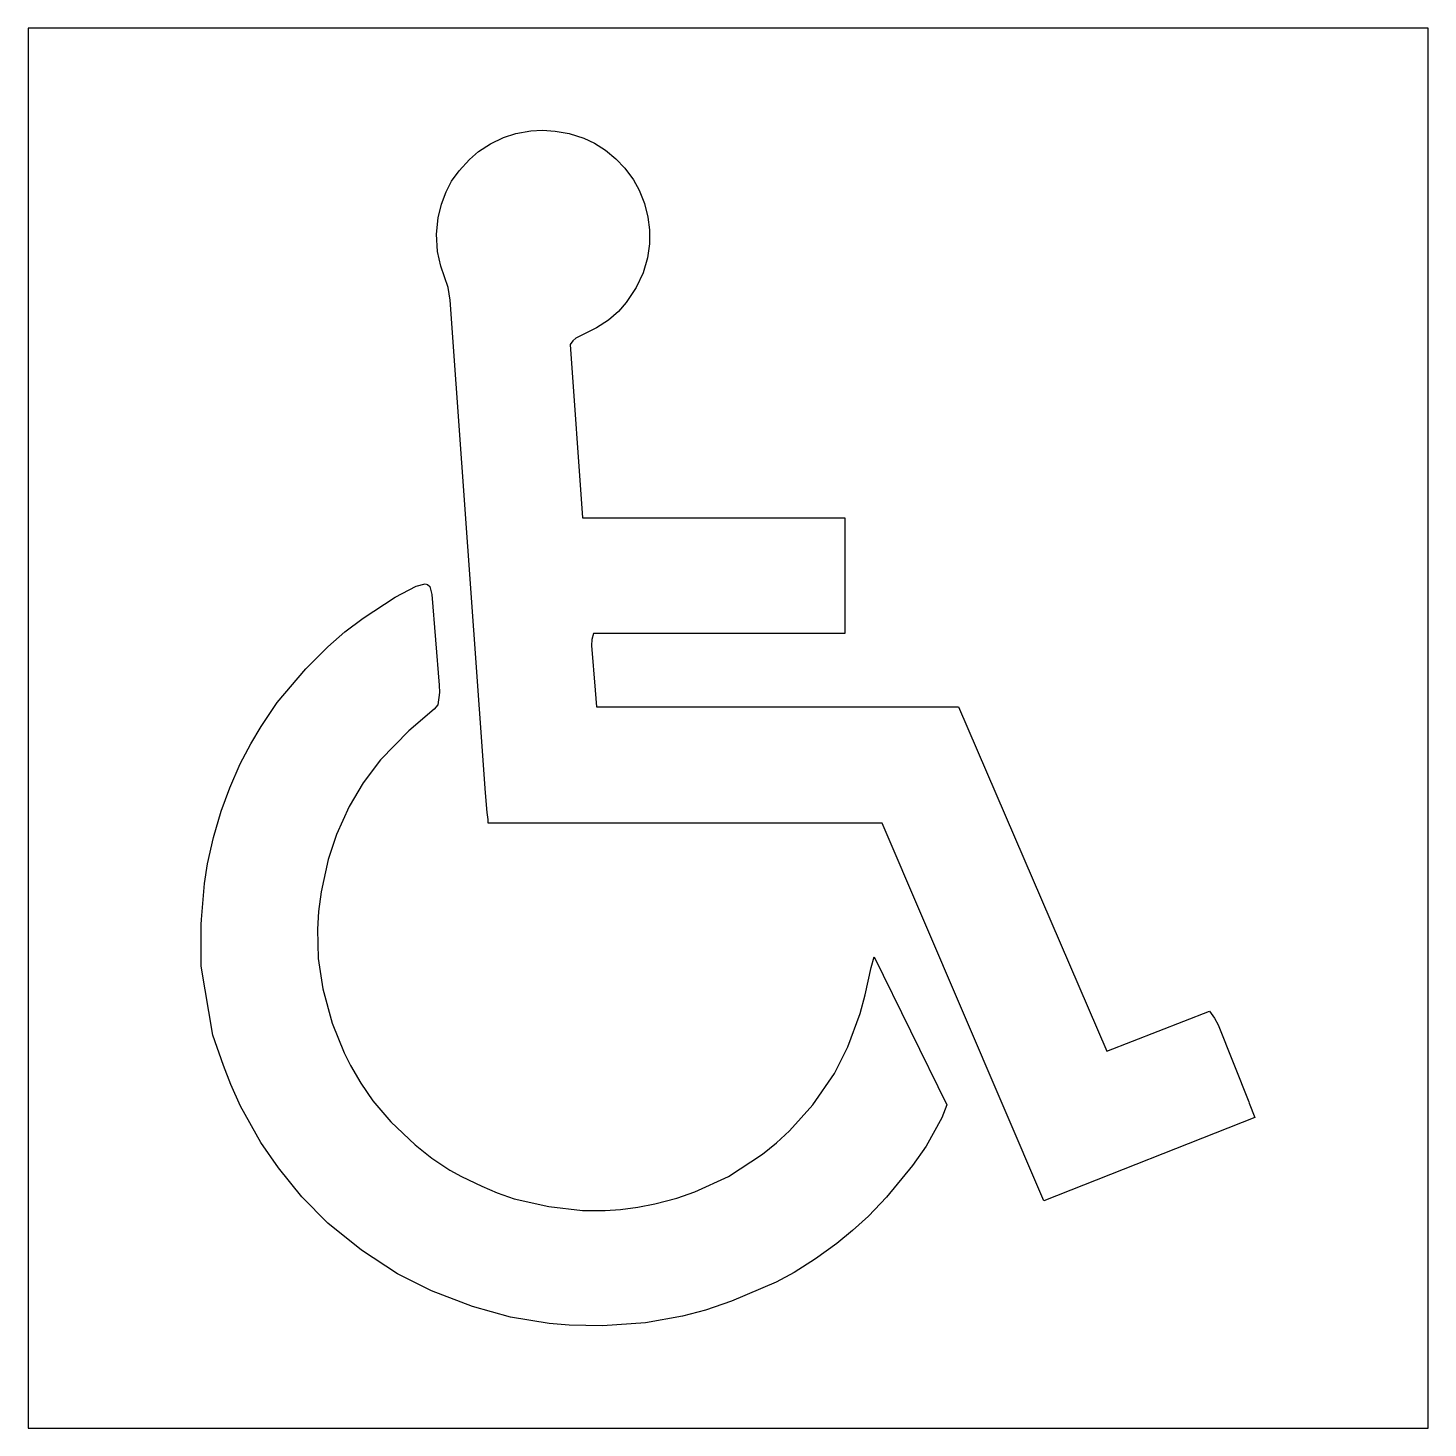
# Model space of a CAD drawing. Header units: inches. Extents: x 0 to 48, y 0 to 48.
import ezdxf

# ---------------------------------------------------------------- set-up
doc = ezdxf.new("R2010")
doc.units = ezdxf.units.IN
doc.header["$MEASUREMENT"] = 0
doc.layers.add('CUT', color=1, linetype='Continuous')

msp = doc.modelspace()

# ---------------------------------------------------------------- linework, layer by layer
at = {"layer": 'CUT'}
for points in [[(0, 0), (48, 0), (48, 48), (0, 48)], [(14.156, 39.83), (14.042, 40.335), (14.01, 40.936), (14.062, 41.493), (14.174, 41.963), (14.332, 42.384), (14.521, 42.745), (14.778, 43.108), (15.139, 43.497), (15.449, 43.763), (15.859, 44.033), (16.302, 44.245), (16.729, 44.384), (17.244, 44.474), (17.64, 44.5), (18.079, 44.467), (18.555, 44.378), (19.057, 44.22), (19.427, 44.049), (19.805, 43.806), (20.152, 43.519), (20.463, 43.194), (20.756, 42.8), (20.953, 42.443), (21.133, 41.986), (21.257, 41.517), (21.312, 41.081), (21.306, 40.595), (21.245, 40.116), (21.093, 39.611), (20.848, 39.098), (20.51, 38.587), (20.24, 38.28), (19.902, 37.984), (19.493, 37.717), (18.784, 37.364), (18.684, 37.27), (18.587, 37.145), (19.012, 31.205), (28.006, 31.205), (28.004, 27.244), (19.387, 27.241), (19.333, 27.039), (19.317, 26.83), (19.444, 25.292), (19.486, 24.728), (31.908, 24.728), (36.986, 12.919), (40.512, 14.288), (40.683, 14.054), (40.806, 13.82), (41.857, 11.184), (41.869, 11.14), (42.062, 10.651), (34.823, 7.789), (29.289, 20.732), (15.781, 20.732), (15.78, 20.862), (15.745, 21.107), (15.686, 21.781), (14.478, 38.672), (14.411, 39.105)], [(11.013, 21.312), (10.573, 20.348), (10.293, 19.492), (10.046, 18.387), (9.962, 17.708), (9.927, 17.106), (9.952, 16.092), (10.112, 15.058), (10.426, 13.885), (10.844, 12.865), (11.061, 12.426), (11.412, 11.826), (11.828, 11.217), (12.441, 10.501), (13.269, 9.705), (13.851, 9.25), (14.466, 8.842), (14.859, 8.621), (15.564, 8.289), (16.091, 8.06), (16.67, 7.86), (17.857, 7.591), (19.015, 7.46), (19.792, 7.458), (20.312, 7.494), (20.912, 7.57), (21.497, 7.687), (22.243, 7.881), (22.864, 8.093), (24.021, 8.62), (25.184, 9.389), (25.663, 9.775), (26.114, 10.193), (26.905, 11.081), (27.654, 12.158), (28.109, 13.069), (28.536, 14.216), (28.702, 14.847), (28.904, 15.787), (29.008, 16.154), (31.5, 11.079), (31.334, 10.632), (30.794, 9.668), (30.324, 8.996), (29.439, 7.918), (28.813, 7.267), (28.266, 6.772), (27.728, 6.328), (26.999, 5.795), (26.271, 5.333), (25.656, 5.004), (24.118, 4.344), (23.226, 4.042), (22.435, 3.833), (21.17, 3.605), (19.696, 3.5), (18.549, 3.522), (17.873, 3.58), (16.539, 3.803), (15.239, 4.161), (13.837, 4.704), (12.671, 5.285), (11.437, 6.096), (10.285, 7.022), (9.393, 7.927), (8.592, 8.915), (7.98, 9.787), (7.282, 11.038), (6.95, 11.782), (6.701, 12.429), (6.34, 13.463), (5.938, 15.835), (5.938, 17.263), (5.945, 17.44), (6.055, 18.673), (6.157, 19.347), (6.363, 20.251), (6.622, 21.153), (6.922, 21.954), (7.272, 22.77), (7.637, 23.454), (7.99, 24.056), (8.545, 24.869), (9.521, 26.03), (10.279, 26.781), (10.867, 27.294), (11.491, 27.761), (12.588, 28.483), (13.31, 28.865), (13.62, 28.946), (13.701, 28.923), (13.778, 28.846), (13.846, 28.577), (14.095, 25.473), (14.105, 25.22), (14.054, 24.793), (13.927, 24.642), (13.058, 23.906), (12.082, 22.911), (11.491, 22.125)]]:
    msp.add_lwpolyline(points, close=True, dxfattribs=at)

doc.saveas('drawing.dxf')
